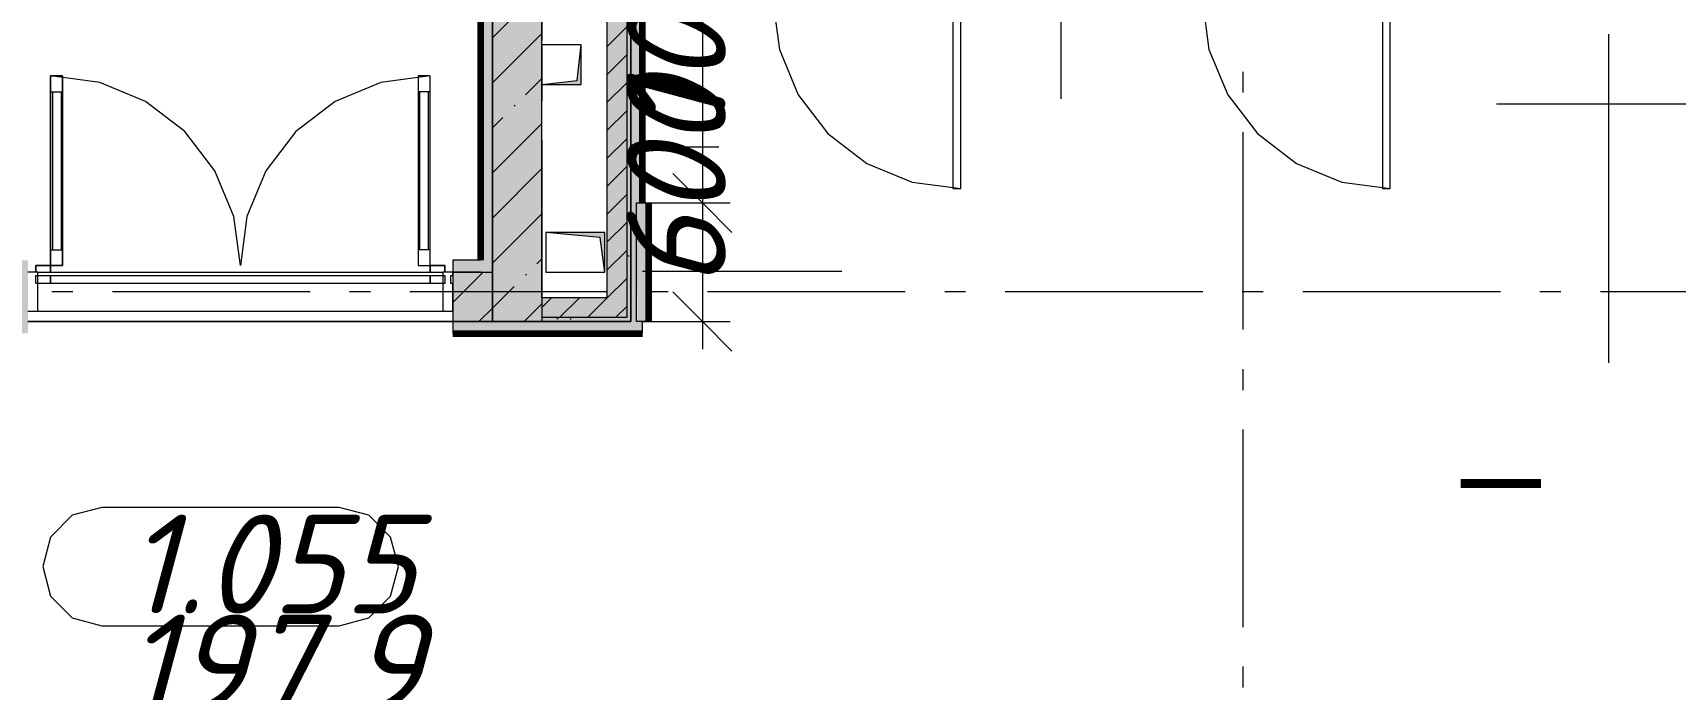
# Model space of a CAD drawing. Header units: millimetres. Extents: x -537608 to 253996, y -217170 to 186033.
# Drawn here: x -290601 to -282291, y -202711 to -199388 of the extents above; entities that cross this region are included whole.
import ezdxf

# ---------------------------------------------------------------- set-up
doc = ezdxf.new("R2010")
doc.units = ezdxf.units.MM
doc.layers.add('16) Лак 1.6м', color=160, linetype='Continuous', lineweight=90)
doc.layers.add('PDF _Геометрия', color=7, linetype='Continuous')
doc.layers.add('PDF _Текст', color=7, linetype='Continuous')
doc.layers.add('PDF _Сплошная заливка', color=7, linetype='Continuous', true_color=0xffffff)
doc.styles.add('PDF GOST-Common', font='arial.ttf')
doc.styles.add('PDF ISOCPEUR Italic', font='isocpeui.ttf')

msp = doc.modelspace()

# ---------------------------------------------------------------- hatches: boundary and pattern name
at = {"layer": 'PDF _Сплошная заливка', "true_color": 0xff7d7d, "transparency": 33554559}
for points in [[(-288336.1724, -200599.6527), (-288276.1738, -200599.6527), (-288276.1738, -193499.6493), (-288336.1724, -193499.6493), (-288336.1724, -200539.652)], [(-287546.1736, -200849.6538), (-287542.4985, -200249.6533), (-287516.1722, -200249.6533), (-287516.1722, -199226.9524), (-287576.1729, -199226.9524), (-287576.1729, -200849.6538)]]:
    msp.add_hatch(color=11, dxfattribs=at).paths.add_polyline_path(points)
at = {"layer": 'PDF _Сплошная заливка', "transparency": 33554559}
h = msp.add_hatch(color=256, dxfattribs=at)
h.paths.add_polyline_path([(-287696.1721, -200829.6529), (-287596.1738, -200829.6529), (-287596.1738, -199226.9524), (-287696.1721, -199226.9524), (-287696.1721, -200729.6525)], flags=0)
h.paths.add_polyline_path([(-287596.1738, -198976.9535), (-287596.1738, -194399.6511), (-287696.1721, -194399.6511), (-287696.1721, -198976.9535)], flags=0)
h = msp.add_hatch(color=256, dxfattribs=at)
h.paths.add_polyline_path([(-287596.1738, -200849.6538), (-287576.1729, -200849.6538), (-287576.1729, -199226.9524), (-287596.1738, -199226.9524), (-287596.1738, -200829.6529)], flags=0)
h.paths.add_polyline_path([(-287576.1729, -198976.9535), (-287576.1729, -195731.6519), (-287596.1738, -195731.6519), (-287596.1738, -198976.9535)], flags=0)
h.paths.add_polyline_path([(-287576.1729, -195719.6514), (-287576.1729, -194419.6499), (-287596.1738, -194419.6499), (-287596.1738, -195719.6514)], flags=0)
at = {"layer": 'PDF _Сплошная заливка', "true_color": 0xbce362, "transparency": 33554559}
msp.add_hatch(color=63, dxfattribs=at).paths.add_polyline_path([(-287516.1722, -200849.6538), (-287486.1729, -200849.6538), (-287486.1729, -200249.6533), (-287546.1736, -200249.6533), (-287542.4985, -200849.6538)])
at = {"layer": 'PDF _Сплошная заливка', "true_color": 0xff7d7d, "transparency": 33554559}
h = msp.add_hatch(color=11, dxfattribs=at)
h.paths.add_polyline_path([(-288385.7678, -200599.6527), (-288336.1724, -200599.6527), (-288336.1724, -200539.652), (-288476.1725, -200539.652), (-288476.1725, -200599.6527)], flags=0)
h.paths.add_polyline_path([(-290915.5758, -200599.6527), (-290626.1734, -200599.6527), (-290626.1734, -200539.652), (-291026.1752, -200539.652), (-291026.1752, -200599.6527)], flags=0)
at = {"layer": 'PDF _Сплошная заливка', "transparency": 33554559}
h = msp.add_hatch(color=256, dxfattribs=at)
h.paths.add_polyline_path([(-288276.1738, -200849.6538), (-288276.1738, -200599.6527), (-288476.1725, -200599.6527), (-288476.1725, -200849.6538), (-288385.7678, -200849.6538)], flags=0)
h.paths.add_polyline_path([(-290626.1734, -200849.6538), (-290626.1734, -200599.6527), (-291026.1752, -200599.6527), (-291026.1752, -200849.6538), (-290915.5758, -200849.6538)], flags=0)
at = {"layer": 'PDF _Сплошная заливка', "true_color": 0xff7d7d, "transparency": 33554559}
h = msp.add_hatch(color=11, dxfattribs=at)
h.paths.add_polyline_path([(-287542.4985, -200909.6524), (-287516.1722, -200909.6524), (-287516.1722, -200849.6538), (-288476.1725, -200849.6538), (-288476.1725, -200909.6524), (-288385.7678, -200909.6524)], flags=0)
h.paths.add_polyline_path([(-291758.8451, -200909.6524), (-290626.1734, -200909.6524), (-290626.1734, -200849.6538), (-293316.1763, -200849.6538), (-293316.1763, -200909.6524), (-292602.1144, -200909.6524)], flags=0)

# ---------------------------------------------------------------- linework, layer by layer
at = {"layer": '16) Лак 1.6м'}
for p, q in [((-288336.1724, -193499.6493), (-288336.1724, -200539.652)), ((-287516.1722, -200249.6533), (-287516.1722, -199286.9532)), ((-287486.1729, -200249.6533), (-287486.1729, -200849.6538)), ((-288476.1725, -200909.6524), (-287516.1722, -200909.6524))]:
    msp.add_line(p, q, dxfattribs=at)
at = {"layer": 'PDF _Геометрия', "lineweight": 9}
for p, q in [((-288276.1738, -200599.6527), (-288276.1738, -197749.6509)), ((-288276.1738, -197749.6509), (-288276.1738, -200599.6527)), ((-287213.5162, -199086.9523), (-287213.5162, -200249.6533)), ((-288276.1738, -199413.5555), (-288051.6077, -199188.9915)), ((-288026.1727, -200729.6525), (-288026.1727, -199226.9524)), ((-287696.1721, -199226.9524), (-287696.1721, -200729.6525)), ((-287596.1738, -199226.9524), (-287596.1738, -200829.6529)), ((-287576.1729, -200849.6538), (-287576.1729, -199226.9524)), ((-287576.1729, -199226.9524), (-287576.1729, -200849.6538)), ((-286856.1731, -199226.9524), (-286823.8013, -199472.8306)), ((-285946.173, -199226.9524), (-285946.173, -200176.9524)), ((-285906.1732, -200176.9524), (-285906.1732, -199226.9524)), ((-285399.6712, -199256.9539), (-285399.6712, -199723.1031)), ((-284682.6727, -199226.9524), (-284650.3009, -199472.8306)), ((-283772.6726, -199226.9524), (-283772.6726, -200176.9524)), ((-283732.6707, -200176.9524), (-283732.6707, -199226.9524)), ((-288276.1738, -199641.6546), (-288026.1727, -199391.6556)), ((-287696.1721, -199458.6815), (-287596.1738, -199358.681)), ((-282626.1703, -201059.653), (-282626.1703, -199394.7839)), ((-287696.1721, -199600.1026), (-287596.1738, -199500.1021)), ((-286823.8013, -199472.8306), (-286728.8969, -199701.9524)), ((-284650.3009, -199472.8306), (-284555.3965, -199701.9524)), ((-290262.7073, -199639.3638), (-290511.1734, -199606.6518)), ((-290511.1734, -199606.6518), (-290511.1734, -200566.6522)), ((-290511.1734, -200566.6522), (-290511.1734, -199606.6518)), ((-290511.1734, -199606.6518), (-290451.1748, -199606.6518)), ((-290451.1748, -199606.6518), (-290511.1734, -199606.6518)), ((-290511.1734, -199606.6518), (-290511.1734, -200566.6522)), ((-290511.1734, -199686.6513), (-290451.1748, -199686.6513)), ((-290501.175, -199686.6513), (-290501.175, -200486.6528)), ((-290457.1751, -199686.6513), (-290457.1751, -200486.6528)), ((-290451.1748, -199606.6518), (-290451.1748, -200566.6522)), ((-290451.1748, -200566.6522), (-290451.1748, -199606.6518)), ((-290031.1742, -199735.2672), (-290262.7073, -199639.3638)), ((-288839.6408, -199639.3638), (-289071.1739, -199735.2672)), ((-288591.1726, -199606.6518), (-288839.6408, -199639.3638)), ((-288591.1726, -199606.6518), (-288651.1733, -199606.6518)), ((-288651.1733, -199606.6518), (-288651.1733, -200566.6522)), ((-288591.1726, -199606.6518), (-288651.1733, -199606.6518)), ((-288651.1733, -199606.6518), (-288651.1733, -200566.6522)), ((-288591.1726, -199686.6513), (-288651.1733, -199686.6513)), ((-288645.173, -199686.6513), (-288645.173, -200486.6528)), ((-288601.1731, -199686.6513), (-288601.1731, -200486.6528)), ((-288591.1726, -200566.6522), (-288591.1726, -199606.6518)), ((-288591.1726, -200566.6522), (-288591.1726, -199606.6518)), ((-288591.1726, -200566.6522), (-288591.1726, -199606.6518)), ((-288108.633, -199702.2129), (-288026.1727, -199619.7526)), ((-287696.1721, -199741.5237), (-287596.1738, -199641.5233)), ((-289832.351, -199887.8299), (-290031.1742, -199735.2672)), ((-289071.1739, -199735.2672), (-289269.9971, -199887.8299)), ((-288165.6562, -199759.2361), (-288160.9154, -199754.4952)), ((-286728.8969, -199701.9524), (-286577.9231, -199898.7045)), ((-284555.3965, -199701.9524), (-284404.4227, -199898.7045)), ((-288276.1738, -199869.7537), (-288222.6815, -199816.2614)), ((-288276.1738, -200097.8528), (-288026.1727, -199847.8517)), ((-287696.1721, -199882.9448), (-287596.1738, -199782.9444)), ((-289679.7905, -200086.6531), (-289832.351, -199887.8299)), ((-289269.9971, -199887.8299), (-289422.5576, -200086.6531)), ((-287696.1721, -200024.366), (-287596.1738, -199924.3677)), ((-286577.9231, -199898.7045), (-286381.1732, -200049.6783)), ((-284404.4227, -199898.7045), (-284207.6727, -200049.6783)), ((-287546.1736, -199965.3665), (-287130.2205, -199965.3665)), ((-289583.885, -200318.1862), (-289679.7905, -200086.6531)), ((-289422.5576, -200086.6531), (-289518.4632, -200318.1862)), ((-288276.1738, -200325.9519), (-288026.1727, -200075.9508)), ((-287696.1721, -200165.7893), (-287596.1738, -200065.7888)), ((-286381.1732, -200049.6783), (-286152.0514, -200144.5827)), ((-284207.6727, -200049.6783), (-283978.5489, -200144.5827)), ((-286152.0514, -200144.5827), (-285906.1732, -200176.9524)), ((-285946.173, -200176.9524), (-285906.1732, -200176.9524)), ((-283978.5489, -200144.5827), (-283732.6707, -200176.9524)), ((-283772.6726, -200176.9524), (-283732.6707, -200176.9524)), ((-287696.1721, -200307.2104), (-287596.1738, -200207.21)), ((-287546.1736, -200849.6538), (-287546.1736, -200249.6533)), ((-287546.1736, -200249.6533), (-287516.1722, -200249.6533)), ((-287546.1736, -200849.6538), (-287546.1736, -200249.6533)), ((-287546.1736, -200249.6533), (-287516.1722, -200249.6533)), ((-287516.1722, -200249.6533), (-287486.1729, -200249.6533)), ((-287486.1729, -200249.6533), (-287213.5162, -200249.6533)), ((-287213.5162, -200249.6533), (-287213.5162, -200989.6519)), ((-287213.5162, -200249.6533), (-287073.516, -200249.6533)), ((-289551.173, -200566.6522), (-289583.885, -200318.1862)), ((-289518.4632, -200318.1862), (-289551.173, -200566.6522)), ((-288276.1738, -200554.0488), (-288026.1727, -200304.0499)), ((-287696.1721, -200448.6315), (-287596.1738, -200348.6311)), ((-290511.1734, -200486.6528), (-290451.1748, -200486.6528)), ((-288591.1726, -200486.6528), (-288651.1733, -200486.6528)), ((-287696.1721, -200590.0527), (-287596.1738, -200490.0523)), ((-290576.1732, -200599.6527), (-290626.1734, -200599.6527)), ((-290576.1732, -200599.6527), (-290626.1734, -200599.6527)), ((-290511.1734, -200566.6522), (-290586.1737, -200566.6522)), ((-290586.1737, -200566.6522), (-290586.1737, -200599.6527)), ((-290586.1737, -200599.6527), (-290586.1737, -200566.6522)), ((-290586.1737, -200566.6522), (-290511.1734, -200566.6522)), ((-290576.1732, -200616.6525), (-290576.1732, -200599.6527)), ((-290576.1732, -200599.6527), (-288526.1727, -200599.6527)), ((-290576.1732, -200616.6525), (-290576.1732, -200599.6527)), ((-290511.1734, -200566.6522), (-290511.1734, -200599.6527)), ((-290511.1734, -200599.6527), (-290511.1734, -200566.6522)), ((-290451.1748, -200566.6522), (-290511.1734, -200566.6522)), ((-290511.1734, -200566.6522), (-290451.1748, -200566.6522)), ((-288651.1733, -200566.6522), (-288591.1726, -200566.6522)), ((-288651.1733, -200566.6522), (-288591.1726, -200566.6522)), ((-288591.1726, -200566.6522), (-288591.1726, -200599.6527)), ((-288591.1726, -200599.6527), (-288591.1726, -200566.6522)), ((-288591.1726, -200566.6522), (-288516.1744, -200566.6522)), ((-288516.1744, -200566.6522), (-288591.1726, -200566.6522)), ((-288476.1725, -200599.6527), (-288526.1727, -200599.6527)), ((-288526.1727, -200599.6527), (-288526.1727, -200616.6525)), ((-288476.1725, -200599.6527), (-288526.1727, -200599.6527)), ((-288526.1727, -200599.6527), (-288526.1727, -200616.6525)), ((-288516.1744, -200566.6522), (-288516.1744, -200599.6527)), ((-288516.1744, -200599.6527), (-288516.1744, -200566.6522)), ((-288336.1724, -200539.652), (-288476.1725, -200539.652)), ((-288476.1725, -200539.652), (-288476.1725, -200599.6527)), ((-288476.1725, -200754.0497), (-288321.7777, -200599.6527)), ((-288476.1725, -200616.6525), (-288476.1725, -200599.6527)), ((-288476.1725, -200616.6525), (-288476.1725, -200599.6527)), ((-288336.1724, -200599.6527), (-288476.1725, -200599.6527)), ((-288476.1725, -200599.6527), (-288476.1725, -200849.6538)), ((-288476.1725, -200599.6527), (-288336.1724, -200599.6527)), ((-288336.1724, -200599.6527), (-288276.1738, -200599.6527)), ((-288276.1738, -200849.6538), (-288276.1738, -200599.6527)), ((-288276.1738, -200599.6527), (-288276.1738, -200849.6538)), ((-288051.6077, -200557.5818), (-288026.1727, -200532.149)), ((-287516.1722, -200595.6483), (-286507.2975, -200595.6483)), ((-290586.1737, -200656.6522), (-290586.1737, -200616.6525)), ((-290586.1737, -200616.6525), (-290576.1732, -200616.6525)), ((-290586.1737, -200656.6522), (-290586.1737, -200616.6525)), ((-290586.1737, -200616.6525), (-290576.1732, -200616.6525)), ((-290576.1732, -200656.6522), (-290586.1737, -200656.6522)), ((-290576.1732, -200656.6522), (-290586.1737, -200656.6522)), ((-290576.1732, -200656.6522), (-290576.1732, -200616.6525)), ((-290576.1732, -200616.6525), (-288526.1727, -200616.6525)), ((-290576.1732, -200796.6524), (-290576.1732, -200656.6522)), ((-288526.1727, -200656.6522), (-290576.1732, -200656.6522)), ((-290576.1732, -200796.6524), (-290576.1732, -200656.6522)), ((-290511.1734, -200616.6525), (-290511.1734, -200656.6522)), ((-290511.1734, -200656.6522), (-290511.1734, -200616.6525)), ((-288591.1726, -200656.6522), (-288591.1726, -200616.6525)), ((-288591.1726, -200616.6525), (-288591.1726, -200656.6522)), ((-288526.1727, -200616.6525), (-288516.1744, -200616.6525)), ((-288526.1727, -200616.6525), (-288526.1727, -200656.6522)), ((-288526.1727, -200616.6525), (-288516.1744, -200616.6525)), ((-288516.1744, -200656.6522), (-288526.1727, -200656.6522)), ((-288526.1727, -200656.6522), (-288526.1727, -200796.6524)), ((-288516.1744, -200656.6522), (-288526.1727, -200656.6522)), ((-288526.1727, -200656.6522), (-288526.1727, -200796.6524)), ((-288516.1744, -200616.6525), (-288516.1744, -200656.6522)), ((-288516.1744, -200616.6525), (-288516.1744, -200656.6522)), ((-288486.173, -200656.6522), (-288486.173, -200616.6525)), ((-288486.173, -200616.6525), (-288476.1725, -200616.6525)), ((-288486.173, -200656.6522), (-288486.173, -200616.6525)), ((-288486.173, -200616.6525), (-288476.1725, -200616.6525)), ((-288476.1725, -200656.6522), (-288486.173, -200656.6522)), ((-288476.1725, -200656.6522), (-288486.173, -200656.6522)), ((-288476.1725, -200796.6524), (-288476.1725, -200656.6522)), ((-288476.1725, -200796.6524), (-288476.1725, -200656.6522)), ((-288276.1738, -200782.148), (-288165.6562, -200671.6324)), ((-288108.633, -200614.6071), (-288103.89, -200609.8642)), ((-287696.1721, -200731.4739), (-287596.1738, -200631.4734)), ((-288115.5806, -200849.6538), (-288026.1727, -200760.2459)), ((-288026.1727, -200778.6322), (-287977.1951, -200729.6525)), ((-287696.1721, -200729.6525), (-288026.1727, -200729.6525)), ((-288026.1727, -200729.6525), (-288026.1727, -200829.6529)), ((-287935.7745, -200829.6529), (-287835.774, -200729.6525)), ((-287794.3512, -200829.6529), (-287696.1721, -200731.4739)), ((-290626.1734, -200796.6524), (-290576.1732, -200796.6524)), ((-290626.1734, -200796.6524), (-290576.1732, -200796.6524)), ((-290576.1732, -200796.6524), (-288526.1727, -200796.6524)), ((-288526.1727, -200796.6524), (-288476.1725, -200796.6524)), ((-288526.1727, -200796.6524), (-288476.1725, -200796.6524)), ((-288476.1725, -200849.6538), (-288276.1738, -200849.6538)), ((-288276.1738, -200849.6538), (-288476.1725, -200849.6538)), ((-288476.1725, -200849.6538), (-288476.1725, -200909.6524)), ((-288343.6776, -200849.6538), (-288276.1738, -200782.148)), ((-288276.1738, -200849.6538), (-288026.1727, -200849.6538)), ((-287576.1729, -200849.6538), (-288276.1738, -200849.6538)), ((-287696.1721, -200829.6529), (-288026.1727, -200829.6529)), ((-288026.1727, -200829.6529), (-288026.1727, -200849.6538)), ((-288026.1727, -200849.6538), (-287696.1721, -200849.6538)), ((-287596.1738, -200829.6529), (-287696.1721, -200829.6529)), ((-287696.1721, -200849.6538), (-287596.1738, -200849.6538)), ((-287652.93, -200829.6529), (-287596.1738, -200772.8945)), ((-287596.1738, -200849.6538), (-287576.1729, -200849.6538)), ((-287516.1722, -200849.6538), (-287546.1736, -200849.6538)), ((-287516.1722, -200909.6524), (-287516.1722, -200849.6538)), ((-287486.1729, -200849.6538), (-287516.1722, -200849.6538)), ((-287516.1722, -200849.6538), (-287213.5162, -200849.6538)), ((-287213.5162, -200849.6538), (-287073.516, -200849.6538))]:
    msp.add_line(p, q, dxfattribs=at)
at = {"layer": 'PDF _Геометрия', "color": 253, "lineweight": 9, "true_color": 0xaaaaaa}
for p, q in [((-288026.1727, -198426.3612), (-288026.1727, -199426.3634)), ((-287826.174, -199449.652), (-288026.1727, -199449.652)), ((-288026.1727, -199449.652), (-288026.1727, -199649.6528)), ((-287846.1728, -199629.6519), (-287826.174, -199449.652)), ((-287826.174, -199649.6528), (-287826.174, -199449.652)), ((-284476.1721, -199690.8173), (-284476.1721, -199584.9845)), ((-288026.1727, -199626.3622), (-288026.1727, -199732.1949)), ((-288026.1727, -199649.6528), (-287846.1728, -199629.6519)), ((-288026.1727, -199649.6528), (-287826.174, -199649.6528)), ((-282167.3993, -199749.6532), (-283194.9229, -199749.6532)), ((-288026.1727, -199932.1958), (-288026.1727, -200749.6534)), ((-284476.1721, -200890.8184), (-284476.1721, -199890.8182)), ((-287706.1725, -200399.6518), (-288006.1739, -200399.6518)), ((-288006.1739, -200399.6518), (-288006.1739, -200599.6527)), ((-287731.1727, -200424.6519), (-288006.1739, -200399.6518)), ((-287706.1725, -200599.6527), (-287731.1727, -200424.6519)), ((-287706.1725, -200599.6527), (-287706.1725, -200399.6518)), ((-288006.1739, -200599.6527), (-287706.1725, -200599.6527)), ((-290398.7719, -200699.6532), (-290504.6047, -200699.6532)), ((-289198.7709, -200699.6532), (-290198.771, -200699.6532)), ((-288892.9372, -200699.6532), (-288998.77, -200699.6532)), ((-287692.9362, -200699.6532), (-288692.9363, -200699.6532)), ((-287387.1025, -200699.6532), (-287492.9375, -200699.6532)), ((-286187.1037, -200699.6532), (-287187.1038, -200699.6532)), ((-285881.27, -200699.6532), (-285987.1028, -200699.6532)), ((-284681.269, -200699.6532), (-285681.2691, -200699.6532)), ((-284375.4353, -200699.6532), (-284481.2681, -200699.6532)), ((-283175.4343, -200699.6532), (-284175.4344, -200699.6532)), ((-282869.6006, -200699.6532), (-282975.4356, -200699.6532)), ((-281669.6018, -200699.6532), (-282669.6019, -200699.6532)), ((-284476.1721, -201196.652), (-284476.1721, -201090.8171)), ((-284476.1721, -202396.653), (-284476.1721, -201396.6508)), ((-290401.448, -201830.7704), (-290511.2551, -201940.5775)), ((-290251.4474, -201790.5769), (-290401.448, -201830.7704)), ((-289051.4485, -201790.5769), (-290251.4474, -201790.5769)), ((-288901.4478, -201830.7704), (-289051.4485, -201790.5769)), ((-288791.6407, -201940.5775), (-288901.4478, -201830.7704)), ((-290511.2551, -201940.5775), (-290551.4487, -202090.5782)), ((-288751.4472, -202090.5782), (-288791.6407, -201940.5775)), ((-290551.4487, -202090.5782), (-290511.2551, -202240.5789)), ((-288791.6407, -202240.5789), (-288751.4472, -202090.5782)), ((-290511.2551, -202240.5789), (-290401.448, -202350.386)), ((-288901.4478, -202350.386), (-288791.6407, -202240.5789)), ((-290401.448, -202350.386), (-290251.4474, -202390.5774)), ((-290251.4474, -202390.5774), (-289051.4485, -202390.5774)), ((-289051.4485, -202390.5774), (-288901.4478, -202350.386)), ((-284476.1721, -202702.4846), (-284476.1721, -202596.6517))]:
    msp.add_line(p, q, dxfattribs=at)
at = {"layer": 'PDF _Геометрия', "lineweight": 20}
for p, q in [((-287213.5162, -200249.6533), (-287363.5147, -200099.6526)), ((-287063.5156, -200399.6518), (-287213.5162, -200249.6533)), ((-287213.5162, -200849.6538), (-287363.5147, -200699.6532)), ((-287063.5156, -200999.6524), (-287213.5162, -200849.6538))]:
    msp.add_line(p, q, dxfattribs=at)
at = {"layer": 'PDF _Геометрия', "color": 8, "lineweight": 9, "true_color": 0x787878}
for p, q in [((-287583.7879, -200520.7125), (-287587.14, -200514.906)), ((-287950.5738, -200835.0956), (-287943.8674, -200835.0956)), ((-287879.0764, -200834.5207), (-287882.4306, -200840.3272))]:
    msp.add_line(p, q, dxfattribs=at)
at = {"layer": 'PDF _Геометрия', "color": 9, "lineweight": 9, "true_color": 0xc0c0c0}
for p, q in [((-288476.1725, -200849.6538), (-290626.1734, -200849.6538)), ((-290626.1734, -200849.6538), (-288476.1725, -200849.6538))]:
    msp.add_line(p, q, dxfattribs=at)
at = {"layer": 'PDF _Сплошная заливка', "lineweight": 35, "transparency": 33554559}
for points in [[(-288026.1727, -200849.6538), (-288026.1727, -197749.6509), (-288276.1738, -200849.6538), (-288276.1738, -197749.6509)], [(-287696.1721, -200829.6529), (-287696.1721, -200729.6525), (-288026.1727, -200829.6529), (-288026.1727, -200729.6525)], [(-288026.1727, -200849.6538), (-287596.1738, -200849.6538), (-288026.1727, -200829.6529), (-287596.1738, -200829.6529)]]:
    msp.add_solid(points, dxfattribs=at)
at = {"layer": 'PDF _Сплошная заливка', "color": 254, "lineweight": 35, "true_color": 0xe2e2e2, "transparency": 33554559}
for points in [[(-287826.174, -199649.6528), (-287826.174, -199449.652), (-288026.1727, -199649.6528), (-287846.1728, -199629.6519)], [(-287706.1725, -200599.6527), (-287706.1725, -200399.6518), (-287731.1727, -200424.6519), (-288006.1739, -200399.6518)]]:
    msp.add_solid(points, dxfattribs=at)

# ---------------------------------------------------------------- texts
at = {"layer": 'PDF _Текст', "char_height": 500, "attachment_point": 4, "rotation": 90, "style": 'PDF ISOCPEUR Italic'}
for s, insert in [('1023', (-287345.0338, -199901.8736)), ('600', (-287345.0338, -200682.3865))]:
    msp.add_mtext(s, dxfattribs=dict(at, insert=insert))
at = {"layer": 'PDF _Текст', "char_height": 500, "attachment_point": 4}
for s, insert, style in [('_', (-283366.5327, -201370.0639), 'PDF GOST-Common'), ('1.055', (-290132.7786, -202077.2902), 'PDF ISOCPEUR Italic'), ('197,9', (-290139.7779, -202641.2394), 'PDF ISOCPEUR Italic')]:
    msp.add_mtext(s, dxfattribs=dict(at, insert=insert, style=style))

doc.saveas('drawing.dxf')
